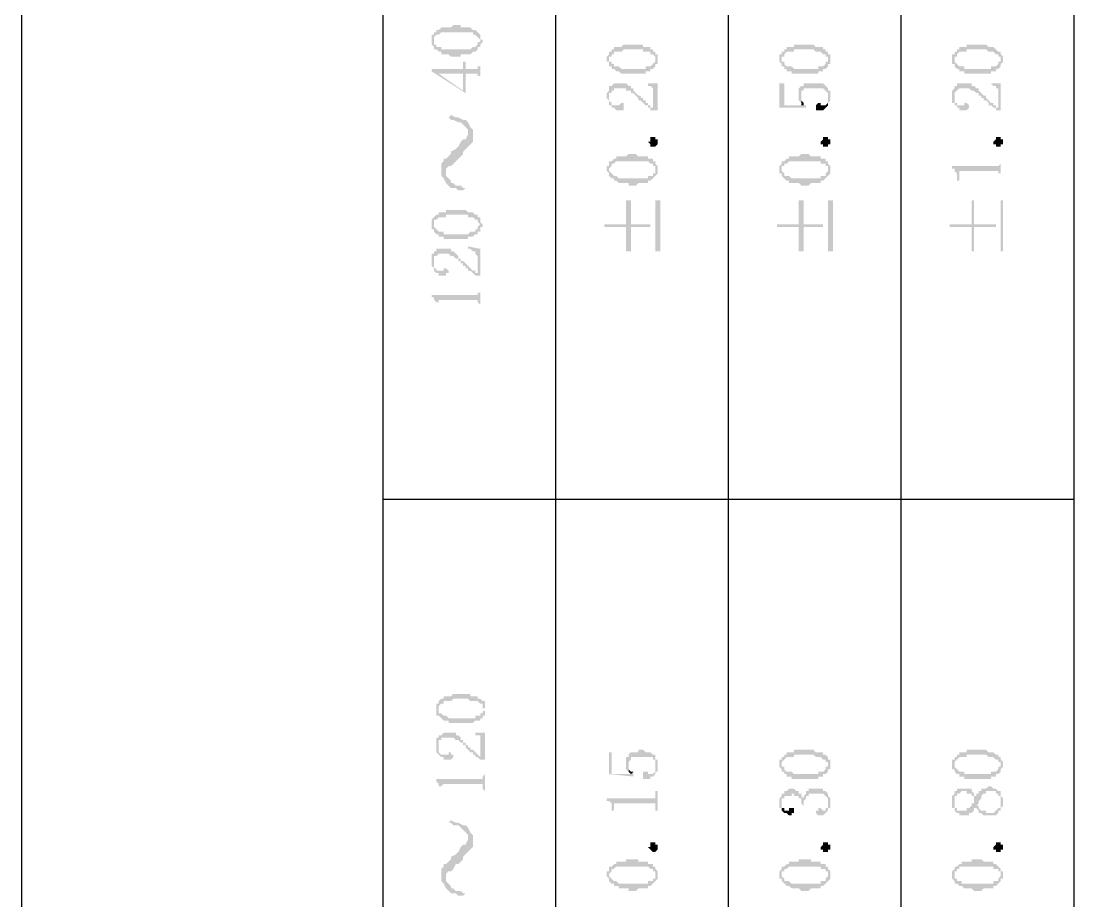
# Model space of a CAD drawing. Header units: millimetres. Extents: x 1186 to 2336, y 1181 to 1549.
# Drawn here: x 1915.52 to 1935.39, y 1336.55 to 1352.86 of the extents above; entities that cross this region are included whole.
import ezdxf

# ---------------------------------------------------------------- set-up
doc = ezdxf.new("R2010")
doc.units = ezdxf.units.MM

msp = doc.modelspace()

# ---------------------------------------------------------------- hatches: boundary and pattern name
at = {"transparency": 33554559}
for points in [[(1923.12779, 1352.52586), (1923.12779, 1352.48073), (1923.12779, 1352.4356), (1923.12779, 1352.4356), (1923.17292, 1352.39047), (1923.17292, 1352.52586), (1923.17292, 1352.571), (1923.17292, 1352.571), (1923.21805, 1352.61613), (1923.26318, 1352.61613), (1923.30831, 1352.66126), (1923.89503, 1352.66126), (1923.89503, 1352.61613), (1923.94016, 1352.61613), (1923.9853, 1352.571), (1923.9853, 1352.571), (1924.03043, 1352.52586), (1924.03043, 1352.61613), (1923.9853, 1352.66126), (1923.9853, 1352.66126), (1923.94016, 1352.70639), (1923.89503, 1352.70639), (1923.8499, 1352.75152), (1923.66937, 1352.75152), (1923.66937, 1352.79666), (1923.53397, 1352.79666), (1923.48884, 1352.75152), (1923.30831, 1352.75152), (1923.26318, 1352.70639), (1923.21805, 1352.70639), (1923.21805, 1352.66126), (1923.17292, 1352.66126), (1923.17292, 1352.61613), (1923.12779, 1352.61613), (1923.12779, 1352.571)], [(1923.17292, 1352.39047), (1923.17292, 1352.34533), (1923.21805, 1352.34533), (1923.26318, 1352.3002), (1923.30831, 1352.3002), (1923.30831, 1352.25507), (1923.44371, 1352.25507), (1923.48884, 1352.20994), (1923.66937, 1352.20994), (1923.66937, 1352.25507), (1923.8499, 1352.25507), (1923.89503, 1352.3002), (1923.94016, 1352.3002), (1923.9853, 1352.34533), (1923.9853, 1352.39047), (1924.03043, 1352.39047), (1924.03043, 1352.4356), (1924.03043, 1352.4356), (1924.07556, 1352.48073), (1924.07556, 1352.52586), (1924.03043, 1352.52586), (1924.03043, 1352.571), (1924.03043, 1352.61613), (1924.03043, 1352.48073), (1923.9853, 1352.48073), (1923.9853, 1352.4356), (1923.9853, 1352.4356), (1923.94016, 1352.39047), (1923.89503, 1352.39047), (1923.8499, 1352.34533), (1923.30831, 1352.34533), (1923.30831, 1352.39047), (1923.21805, 1352.39047), (1923.21805, 1352.4356), (1923.17292, 1352.4356), (1923.17292, 1352.48073), (1923.17292, 1352.52586)], [(1926.3773, 1352.16481), (1926.3773, 1352.11967), (1926.42243, 1352.11967), (1926.42243, 1352.07454), (1926.42243, 1352.02941), (1926.42243, 1352.16481), (1926.42243, 1352.20994), (1926.46757, 1352.20994), (1926.46757, 1352.25507), (1926.5127, 1352.25507), (1926.5127, 1352.3002), (1926.64809, 1352.3002), (1926.69323, 1352.34533), (1927.05428, 1352.34533), (1927.05428, 1352.3002), (1927.18968, 1352.3002), (1927.18968, 1352.25507), (1927.23481, 1352.25507), (1927.27995, 1352.20994), (1927.27995, 1352.16481), (1927.27995, 1352.3002), (1927.23481, 1352.3002), (1927.23481, 1352.34533), (1927.18968, 1352.34533), (1927.18968, 1352.39047), (1927.05428, 1352.39047), (1927.05428, 1352.4356), (1926.69323, 1352.4356), (1926.64809, 1352.39047), (1926.5127, 1352.39047), (1926.5127, 1352.34533), (1926.46757, 1352.34533), (1926.46757, 1352.3002), (1926.42243, 1352.3002), (1926.42243, 1352.25507), (1926.42243, 1352.25507), (1926.3773, 1352.20994)], [(1926.42243, 1352.02941), (1926.46757, 1352.02941), (1926.46757, 1351.98428), (1926.5127, 1351.98428), (1926.55783, 1351.93914), (1926.60296, 1351.93914), (1926.64809, 1351.89401), (1927.09942, 1351.89401), (1927.09942, 1351.93914), (1927.18968, 1351.93914), (1927.18968, 1351.98428), (1927.23481, 1351.98428), (1927.27995, 1352.02941), (1927.27995, 1352.07454), (1927.32508, 1352.07454), (1927.32508, 1352.11967), (1927.32508, 1352.16481), (1927.32508, 1352.20994), (1927.32508, 1352.25507), (1927.27995, 1352.25507), (1927.27995, 1352.3002), (1927.27995, 1352.11967), (1927.27995, 1352.11967), (1927.23481, 1352.07454), (1927.23481, 1352.07454), (1927.18968, 1352.02941), (1927.09942, 1352.02941), (1927.09942, 1351.98428), (1926.64809, 1351.98428), (1926.60296, 1352.02941), (1926.5127, 1352.02941), (1926.5127, 1352.07454), (1926.46757, 1352.07454), (1926.46757, 1352.11967), (1926.42243, 1352.11967), (1926.42243, 1352.16481)], [(1929.58169, 1352.16481), (1929.58169, 1352.11967), (1929.58169, 1352.11967), (1929.62682, 1352.07454), (1929.62682, 1352.02941), (1929.62682, 1352.16481), (1929.62682, 1352.20994), (1929.67195, 1352.20994), (1929.67195, 1352.25507), (1929.67195, 1352.25507), (1929.71708, 1352.3002), (1929.85248, 1352.3002), (1929.85248, 1352.34533), (1930.21354, 1352.34533), (1930.25867, 1352.3002), (1930.34893, 1352.3002), (1930.39406, 1352.25507), (1930.4392, 1352.25507), (1930.4392, 1352.20994), (1930.48433, 1352.20994), (1930.48433, 1352.16481), (1930.48433, 1352.3002), (1930.4392, 1352.3002), (1930.4392, 1352.34533), (1930.39406, 1352.34533), (1930.39406, 1352.39047), (1930.25867, 1352.39047), (1930.21354, 1352.4356), (1929.85248, 1352.4356), (1929.85248, 1352.39047), (1929.71708, 1352.39047), (1929.71708, 1352.34533), (1929.67195, 1352.34533), (1929.67195, 1352.3002), (1929.62682, 1352.3002), (1929.62682, 1352.25507), (1929.58169, 1352.25507)], [(1929.62682, 1352.02941), (1929.67195, 1352.02941), (1929.67195, 1351.98428), (1929.71708, 1351.98428), (1929.71708, 1351.93914), (1929.80735, 1351.93914), (1929.80735, 1351.89401), (1930.3038, 1351.89401), (1930.3038, 1351.93914), (1930.39406, 1351.93914), (1930.39406, 1351.98428), (1930.4392, 1351.98428), (1930.48433, 1352.02941), (1930.48433, 1352.07454), (1930.52946, 1352.07454), (1930.52946, 1352.11967), (1930.52946, 1352.16481), (1930.52946, 1352.20994), (1930.52946, 1352.25507), (1930.48433, 1352.25507), (1930.48433, 1352.3002), (1930.48433, 1352.11967), (1930.4392, 1352.11967), (1930.4392, 1352.07454), (1930.4392, 1352.07454), (1930.39406, 1352.02941), (1930.3038, 1352.02941), (1930.3038, 1351.98428), (1929.85248, 1351.98428), (1929.80735, 1352.02941), (1929.71708, 1352.02941), (1929.67195, 1352.07454), (1929.67195, 1352.11967), (1929.62682, 1352.11967), (1929.62682, 1352.16481)], [(1932.78607, 1352.16481), (1932.78607, 1352.11967), (1932.78607, 1352.07454), (1932.8312, 1352.07454), (1932.8312, 1352.02941), (1932.8312, 1352.16481), (1932.8312, 1352.20994), (1932.87633, 1352.20994), (1932.87633, 1352.25507), (1932.87633, 1352.25507), (1932.92147, 1352.3002), (1933.05686, 1352.3002), (1933.05686, 1352.34533), (1933.41792, 1352.34533), (1933.46305, 1352.3002), (1933.55332, 1352.3002), (1933.59845, 1352.25507), (1933.64358, 1352.25507), (1933.64358, 1352.20994), (1933.68871, 1352.20994), (1933.68871, 1352.16481), (1933.68871, 1352.3002), (1933.64358, 1352.3002), (1933.59845, 1352.34533), (1933.59845, 1352.34533), (1933.55332, 1352.39047), (1933.46305, 1352.39047), (1933.41792, 1352.4356), (1933.05686, 1352.4356), (1933.05686, 1352.39047), (1932.92147, 1352.39047), (1932.92147, 1352.34533), (1932.87633, 1352.34533), (1932.87633, 1352.3002), (1932.8312, 1352.3002), (1932.8312, 1352.25507), (1932.78607, 1352.25507)], [(1932.8312, 1352.02941), (1932.8312, 1352.02941), (1932.87633, 1351.98428), (1932.92147, 1351.98428), (1932.92147, 1351.93914), (1933.01173, 1351.93914), (1933.01173, 1351.89401), (1933.50818, 1351.89401), (1933.50818, 1351.93914), (1933.59845, 1351.93914), (1933.59845, 1351.98428), (1933.64358, 1351.98428), (1933.68871, 1352.02941), (1933.68871, 1352.07454), (1933.68871, 1352.07454), (1933.73385, 1352.11967), (1933.73385, 1352.16481), (1933.73385, 1352.20994), (1933.73385, 1352.20994), (1933.68871, 1352.25507), (1933.68871, 1352.3002), (1933.68871, 1352.11967), (1933.64358, 1352.11967), (1933.64358, 1352.07454), (1933.64358, 1352.07454), (1933.59845, 1352.02941), (1933.50818, 1352.02941), (1933.50818, 1351.98428), (1933.01173, 1351.98428), (1933.01173, 1352.02941), (1932.92147, 1352.02941), (1932.87633, 1352.07454), (1932.87633, 1352.07454), (1932.8312, 1352.11967), (1932.8312, 1352.16481)], [(1923.12779, 1351.98428), (1923.12779, 1351.93914), (1923.75964, 1351.53296), (1923.75964, 1351.89401), (1923.9853, 1351.89401), (1923.9853, 1351.84888), (1924.03043, 1351.84888), (1924.03043, 1351.75862), (1924.03043, 1352.11967), (1924.03043, 1352.02941), (1923.9853, 1352.02941), (1923.9853, 1351.98428), (1923.75964, 1351.98428), (1923.75964, 1352.11967), (1923.7145, 1352.11967), (1923.7145, 1351.57809), (1923.26318, 1351.89401), (1923.26318, 1351.89401)], [(1923.12779, 1351.98428), (1923.26318, 1351.89401), (1923.7145, 1351.89401), (1923.7145, 1351.57809), (1923.7145, 1351.98428)], [(1926.3773, 1351.48782), (1926.3773, 1351.44269), (1926.3773, 1351.44269), (1926.42243, 1351.39756), (1926.42243, 1351.35243), (1926.42243, 1351.48782), (1926.42243, 1351.53296), (1926.46757, 1351.53296), (1926.46757, 1351.57809), (1926.5127, 1351.57809), (1926.5127, 1351.62322), (1926.73836, 1351.62322), (1926.73836, 1351.57809), (1926.82862, 1351.57809), (1926.82862, 1351.53296), (1926.87376, 1351.53296), (1926.91889, 1351.48782), (1926.91889, 1351.48782), (1926.96402, 1351.44269), (1926.96402, 1351.39756), (1927.00915, 1351.39756), (1927.05428, 1351.35243), (1927.05428, 1351.35243), (1927.09942, 1351.30729), (1927.14455, 1351.30729), (1927.14455, 1351.26216), (1927.18968, 1351.26216), (1927.18968, 1351.21703), (1927.23481, 1351.21703), (1927.23481, 1351.26216), (1927.18968, 1351.26216), (1927.18968, 1351.30729), (1927.14455, 1351.30729), (1927.14455, 1351.35243), (1927.09942, 1351.35243), (1927.09942, 1351.39756), (1927.05428, 1351.39756), (1927.05428, 1351.44269), (1927.00915, 1351.44269), (1927.00915, 1351.48782), (1926.96402, 1351.48782), (1926.91889, 1351.53296), (1926.91889, 1351.53296), (1926.87376, 1351.57809), (1926.87376, 1351.62322), (1926.82862, 1351.62322), (1926.82862, 1351.66835), (1926.78349, 1351.66835), (1926.73836, 1351.71348), (1926.5127, 1351.71348), (1926.46757, 1351.66835), (1926.42243, 1351.66835), (1926.42243, 1351.62322), (1926.42243, 1351.57809), (1926.42243, 1351.57809), (1926.3773, 1351.53296)], [(1927.09942, 1351.71348), (1927.14455, 1351.71348), (1927.14455, 1351.66835), (1927.18968, 1351.66835), (1927.23481, 1351.62322), (1927.23481, 1351.21703), (1927.32508, 1351.21703), (1927.32508, 1351.71348)], [(1929.58169, 1351.71348), (1929.58169, 1351.26216), (1930.07814, 1351.26216), (1930.07814, 1351.30729), (1929.67195, 1351.30729), (1929.67195, 1351.71348)], [(1929.94274, 1351.48782), (1929.94274, 1351.44269), (1929.94274, 1351.39756), (1929.94274, 1351.39756), (1929.98788, 1351.35243), (1929.98788, 1351.48782), (1929.98788, 1351.53296), (1929.98788, 1351.57809), (1930.03301, 1351.57809), (1930.03301, 1351.62322), (1930.39406, 1351.62322), (1930.4392, 1351.57809), (1930.4392, 1351.57809), (1930.48433, 1351.53296), (1930.48433, 1351.35243), (1930.48433, 1351.35243), (1930.52946, 1351.39756), (1930.52946, 1351.44269), (1930.52946, 1351.53296), (1930.52946, 1351.57809), (1930.48433, 1351.57809), (1930.48433, 1351.62322), (1930.48433, 1351.62322), (1930.4392, 1351.66835), (1930.4392, 1351.66835), (1930.39406, 1351.71348), (1930.03301, 1351.71348), (1930.03301, 1351.66835), (1929.98788, 1351.66835), (1929.94274, 1351.62322), (1929.94274, 1351.57809), (1929.94274, 1351.53296)], [(1932.78607, 1351.48782), (1932.78607, 1351.44269), (1932.78607, 1351.35243), (1932.8312, 1351.35243), (1932.8312, 1351.48782), (1932.8312, 1351.53296), (1932.8312, 1351.53296), (1932.87633, 1351.57809), (1932.87633, 1351.57809), (1932.92147, 1351.62322), (1933.102, 1351.62322), (1933.14713, 1351.57809), (1933.19226, 1351.57809), (1933.23739, 1351.53296), (1933.28252, 1351.53296), (1933.28252, 1351.48782), (1933.32766, 1351.48782), (1933.32766, 1351.44269), (1933.37279, 1351.44269), (1933.37279, 1351.39756), (1933.41792, 1351.39756), (1933.46305, 1351.35243), (1933.46305, 1351.30729), (1933.50818, 1351.30729), (1933.55332, 1351.26216), (1933.59845, 1351.26216), (1933.59845, 1351.21703), (1933.64358, 1351.21703), (1933.64358, 1351.26216), (1933.59845, 1351.26216), (1933.59845, 1351.30729), (1933.55332, 1351.30729), (1933.55332, 1351.35243), (1933.50818, 1351.35243), (1933.46305, 1351.39756), (1933.46305, 1351.39756), (1933.41792, 1351.44269), (1933.41792, 1351.48782), (1933.37279, 1351.48782), (1933.32766, 1351.53296), (1933.32766, 1351.53296), (1933.28252, 1351.57809), (1933.28252, 1351.62322), (1933.23739, 1351.62322), (1933.19226, 1351.66835), (1933.14713, 1351.66835), (1933.14713, 1351.71348), (1932.87633, 1351.71348), (1932.87633, 1351.66835), (1932.8312, 1351.66835), (1932.8312, 1351.62322), (1932.8312, 1351.62322), (1932.78607, 1351.57809)], [(1933.46305, 1351.71348), (1933.50818, 1351.71348), (1933.55332, 1351.66835), (1933.59845, 1351.66835), (1933.59845, 1351.62322), (1933.64358, 1351.62322), (1933.64358, 1351.21703), (1933.68871, 1351.21703), (1933.68871, 1351.71348)], [(1929.98788, 1351.35243), (1929.98788, 1351.30729), (1930.03301, 1351.30729), (1930.03301, 1351.35243), (1930.03301, 1351.35243), (1929.98788, 1351.39756), (1929.98788, 1351.44269), (1929.98788, 1351.48782)], [(1926.42243, 1351.35243), (1926.42243, 1351.30729), (1926.46757, 1351.30729), (1926.46757, 1351.26216), (1926.5127, 1351.26216), (1926.55783, 1351.21703), (1926.69323, 1351.21703), (1926.69323, 1351.30729), (1926.69323, 1351.35243), (1926.64809, 1351.35243), (1926.60296, 1351.30729), (1926.46757, 1351.30729), (1926.46757, 1351.35243), (1926.46757, 1351.35243), (1926.42243, 1351.39756), (1926.42243, 1351.44269), (1926.42243, 1351.44269)], [(1930.25867, 1351.26216), (1930.25867, 1351.21703), (1930.39406, 1351.21703), (1930.4392, 1351.26216), (1930.4392, 1351.26216), (1930.48433, 1351.30729), (1930.48433, 1351.44269), (1930.48433, 1351.39756), (1930.48433, 1351.35243), (1930.48433, 1351.35243), (1930.4392, 1351.30729), (1930.34893, 1351.30729), (1930.34893, 1351.35243), (1930.3038, 1351.35243), (1930.25867, 1351.30729), (1930.25867, 1351.30729)], [(1932.8312, 1351.35243), (1932.8312, 1351.30729), (1932.87633, 1351.30729), (1932.87633, 1351.26216), (1932.92147, 1351.26216), (1932.92147, 1351.21703), (1933.05686, 1351.21703), (1933.102, 1351.26216), (1933.102, 1351.30729), (1933.102, 1351.30729), (1933.05686, 1351.35243), (1933.01173, 1351.35243), (1933.01173, 1351.30729), (1932.87633, 1351.30729), (1932.87633, 1351.35243), (1932.8312, 1351.35243), (1932.8312, 1351.39756), (1932.8312, 1351.44269), (1932.8312, 1351.44269)], [(1923.44371, 1351.08163), (1923.48884, 1351.0365), (1923.53397, 1351.0365), (1923.62424, 1350.99137), (1923.66937, 1350.99137), (1923.7145, 1350.94624), (1923.7145, 1350.94624), (1923.75964, 1350.9011), (1923.80477, 1350.85597), (1923.80477, 1350.54005), (1923.80477, 1350.54005), (1923.8499, 1350.58518), (1923.89503, 1350.63031), (1923.89503, 1350.85597), (1923.8499, 1350.9011), (1923.80477, 1350.99137), (1923.80477, 1350.99137), (1923.75964, 1351.0365), (1923.7145, 1351.0365), (1923.62424, 1351.08163), (1923.57911, 1351.08163), (1923.48884, 1351.12677)], [(1923.30831, 1350.08873), (1923.30831, 1349.99846), (1923.35345, 1349.95333), (1923.39858, 1349.86306), (1923.39858, 1350.04359), (1923.39858, 1350.13386), (1923.44371, 1350.17899), (1923.48884, 1350.17899), (1923.53397, 1350.22412), (1923.57911, 1350.26925), (1923.62424, 1350.31439), (1923.66937, 1350.35952), (1923.7145, 1350.40465), (1923.7145, 1350.44978), (1923.75964, 1350.49492), (1923.80477, 1350.54005), (1923.80477, 1350.81084), (1923.80477, 1350.76571), (1923.75964, 1350.67544), (1923.7145, 1350.67544), (1923.66937, 1350.63031), (1923.62424, 1350.54005), (1923.62424, 1350.54005), (1923.57911, 1350.49492), (1923.48884, 1350.44978), (1923.48884, 1350.40465), (1923.44371, 1350.35952), (1923.39858, 1350.31439), (1923.35345, 1350.31439), (1923.35345, 1350.26925), (1923.30831, 1350.22412), (1923.30831, 1350.13386)], [(1927.32508, 1350.63031), (1927.32508, 1350.58518), (1927.32508, 1350.58518), (1927.27995, 1350.54005), (1927.18968, 1350.54005), (1927.18968, 1350.58518), (1927.18968, 1350.58518), (1927.14455, 1350.63031), (1927.18968, 1350.63031), (1927.18968, 1350.67544), (1927.18968, 1350.72058), (1927.27995, 1350.72058), (1927.27995, 1350.67544), (1927.32508, 1350.67544), (1927.32508, 1350.63031)], [(1930.52946, 1350.63031), (1930.52946, 1350.58518), (1930.48433, 1350.58518), (1930.48433, 1350.54005), (1930.39406, 1350.54005), (1930.39406, 1350.58518), (1930.34893, 1350.58518), (1930.34893, 1350.63031), (1930.34893, 1350.63031), (1930.39406, 1350.67544), (1930.39406, 1350.72058), (1930.48433, 1350.72058), (1930.48433, 1350.67544), (1930.52946, 1350.67544), (1930.52946, 1350.63031)], [(1933.73385, 1350.63031), (1933.73385, 1350.58518), (1933.68871, 1350.58518), (1933.68871, 1350.54005), (1933.59845, 1350.54005), (1933.59845, 1350.58518), (1933.55332, 1350.58518), (1933.55332, 1350.63031), (1933.55332, 1350.63031), (1933.59845, 1350.67544), (1933.59845, 1350.72058), (1933.68871, 1350.72058), (1933.68871, 1350.67544), (1933.73385, 1350.67544), (1933.73385, 1350.63031)], [(1926.3773, 1350.13386), (1926.3773, 1350.08873), (1926.3773, 1350.08873), (1926.42243, 1350.04359), (1926.42243, 1349.99846), (1926.42243, 1350.13386), (1926.42243, 1350.13386), (1926.46757, 1350.17899), (1926.46757, 1350.22412), (1926.5127, 1350.22412), (1926.55783, 1350.26925), (1927.14455, 1350.26925), (1927.18968, 1350.22412), (1927.23481, 1350.22412), (1927.23481, 1350.17899), (1927.27995, 1350.17899), (1927.27995, 1350.13386), (1927.27995, 1350.26925), (1927.23481, 1350.26925), (1927.23481, 1350.31439), (1927.14455, 1350.31439), (1927.14455, 1350.35952), (1926.96402, 1350.35952), (1926.91889, 1350.40465), (1926.78349, 1350.40465), (1926.73836, 1350.35952), (1926.55783, 1350.35952), (1926.55783, 1350.31439), (1926.5127, 1350.31439), (1926.46757, 1350.26925), (1926.42243, 1350.26925), (1926.42243, 1350.22412), (1926.42243, 1350.17899), (1926.3773, 1350.17899)], [(1929.58169, 1350.13386), (1929.58169, 1350.08873), (1929.58169, 1350.04359), (1929.62682, 1350.04359), (1929.62682, 1349.99846), (1929.62682, 1350.13386), (1929.62682, 1350.17899), (1929.67195, 1350.17899), (1929.67195, 1350.22412), (1929.71708, 1350.22412), (1929.76221, 1350.26925), (1930.34893, 1350.26925), (1930.34893, 1350.22412), (1930.4392, 1350.22412), (1930.4392, 1350.17899), (1930.48433, 1350.17899), (1930.48433, 1350.13386), (1930.48433, 1350.26925), (1930.4392, 1350.26925), (1930.4392, 1350.31439), (1930.34893, 1350.31439), (1930.34893, 1350.35952), (1930.1684, 1350.35952), (1930.12327, 1350.40465), (1929.98788, 1350.40465), (1929.94274, 1350.35952), (1929.76221, 1350.35952), (1929.76221, 1350.31439), (1929.71708, 1350.31439), (1929.67195, 1350.26925), (1929.62682, 1350.26925), (1929.62682, 1350.22412), (1929.62682, 1350.22412), (1929.58169, 1350.17899)], [(1932.78607, 1350.17899), (1932.78607, 1350.13386), (1932.8312, 1350.13386), (1932.8312, 1350.08873), (1932.8312, 1350.08873), (1932.87633, 1350.04359), (1932.87633, 1349.9082), (1932.92147, 1349.9082), (1932.92147, 1350.04359), (1932.92147, 1350.08873), (1933.64358, 1350.08873), (1933.64358, 1350.04359), (1933.68871, 1350.04359), (1933.68871, 1349.9082), (1933.68871, 1350.31439), (1933.68871, 1350.22412), (1933.68871, 1350.22412), (1933.64358, 1350.17899), (1933.59845, 1350.17899)], [(1926.42243, 1349.99846), (1926.46757, 1349.95333), (1926.5127, 1349.95333), (1926.5127, 1349.9082), (1926.55783, 1349.9082), (1926.60296, 1349.86306), (1926.78349, 1349.86306), (1926.78349, 1349.81793), (1926.91889, 1349.81793), (1926.96402, 1349.86306), (1927.14455, 1349.86306), (1927.14455, 1349.9082), (1927.18968, 1349.9082), (1927.23481, 1349.95333), (1927.23481, 1349.95333), (1927.27995, 1349.99846), (1927.27995, 1349.99846), (1927.32508, 1350.04359), (1927.32508, 1350.13386), (1927.32508, 1350.17899), (1927.32508, 1350.17899), (1927.27995, 1350.22412), (1927.27995, 1350.08873), (1927.27995, 1350.04359), (1927.23481, 1350.04359), (1927.23481, 1349.99846), (1927.14455, 1349.99846), (1927.14455, 1349.95333), (1926.60296, 1349.95333), (1926.55783, 1349.99846), (1926.5127, 1349.99846), (1926.46757, 1350.04359), (1926.46757, 1350.04359), (1926.42243, 1350.08873), (1926.42243, 1350.13386)], [(1929.62682, 1349.99846), (1929.67195, 1349.95333), (1929.67195, 1349.95333), (1929.71708, 1349.9082), (1929.76221, 1349.9082), (1929.76221, 1349.86306), (1929.94274, 1349.86306), (1929.98788, 1349.81793), (1930.12327, 1349.81793), (1930.1684, 1349.86306), (1930.34893, 1349.86306), (1930.34893, 1349.9082), (1930.39406, 1349.9082), (1930.4392, 1349.95333), (1930.4392, 1349.95333), (1930.48433, 1349.99846), (1930.48433, 1349.99846), (1930.52946, 1350.04359), (1930.52946, 1350.13386), (1930.52946, 1350.17899), (1930.52946, 1350.17899), (1930.48433, 1350.22412), (1930.48433, 1350.08873), (1930.48433, 1350.08873), (1930.4392, 1350.04359), (1930.4392, 1349.99846), (1930.34893, 1349.99846), (1930.34893, 1349.95333), (1929.80735, 1349.95333), (1929.76221, 1349.99846), (1929.67195, 1349.99846), (1929.67195, 1350.04359), (1929.67195, 1350.04359), (1929.62682, 1350.08873), (1929.62682, 1350.13386)], [(1923.39858, 1349.86306), (1923.39858, 1349.86306), (1923.44371, 1349.81793), (1923.48884, 1349.7728), (1923.57911, 1349.7728), (1923.62424, 1349.72767), (1923.7145, 1349.72767), (1923.75964, 1349.7728), (1923.7145, 1349.7728), (1923.66937, 1349.81793), (1923.57911, 1349.81793), (1923.53397, 1349.86306), (1923.48884, 1349.86306), (1923.48884, 1349.9082), (1923.44371, 1349.95333), (1923.39858, 1349.99846), (1923.39858, 1350.04359)], [(1926.33217, 1349.09582), (1926.33217, 1349.05069), (1926.73836, 1349.05069), (1926.73836, 1348.59936), (1926.82862, 1348.59936), (1926.82862, 1349.05069), (1927.18968, 1349.05069), (1927.18968, 1349.09582), (1926.82862, 1349.09582), (1926.82862, 1349.54714), (1926.73836, 1349.54714), (1926.73836, 1349.09582)], [(1927.37021, 1348.59936), (1927.37021, 1349.54714), (1927.27995, 1349.54714), (1927.27995, 1348.59936)], [(1929.53655, 1349.09582), (1929.53655, 1349.05069), (1929.94274, 1349.05069), (1929.94274, 1348.59936), (1930.03301, 1348.59936), (1930.03301, 1349.05069), (1930.39406, 1349.05069), (1930.39406, 1349.09582), (1930.03301, 1349.09582), (1930.03301, 1349.54714), (1929.94274, 1349.54714), (1929.94274, 1349.09582)], [(1930.57459, 1348.59936), (1930.57459, 1349.54714), (1930.48433, 1349.54714), (1930.48433, 1348.59936)], [(1932.74094, 1349.09582), (1932.74094, 1349.05069), (1933.14713, 1349.05069), (1933.14713, 1348.59936), (1933.19226, 1348.59936), (1933.19226, 1349.05069), (1933.59845, 1349.05069), (1933.59845, 1349.09582), (1933.19226, 1349.09582), (1933.19226, 1349.54714), (1933.14713, 1349.54714), (1933.14713, 1349.09582)], [(1933.73385, 1348.59936), (1933.73385, 1349.54714), (1933.68871, 1349.54714), (1933.68871, 1348.59936)], [(1923.12779, 1349.09582), (1923.12779, 1349.05069), (1923.12779, 1349.00555), (1923.17292, 1349.00555), (1923.17292, 1348.96042), (1923.17292, 1349.09582), (1923.17292, 1349.14095), (1923.17292, 1349.18608), (1923.21805, 1349.18608), (1923.26318, 1349.23121), (1923.39858, 1349.23121), (1923.39858, 1349.27635), (1923.80477, 1349.27635), (1923.80477, 1349.23121), (1923.89503, 1349.23121), (1923.94016, 1349.18608), (1923.9853, 1349.18608), (1923.9853, 1349.14095), (1923.9853, 1349.14095), (1924.03043, 1349.09582), (1924.03043, 1349.23121), (1923.9853, 1349.23121), (1923.9853, 1349.27635), (1923.94016, 1349.27635), (1923.89503, 1349.32148), (1923.80477, 1349.32148), (1923.75964, 1349.36661), (1923.39858, 1349.36661), (1923.39858, 1349.32148), (1923.26318, 1349.32148), (1923.26318, 1349.27635), (1923.21805, 1349.27635), (1923.17292, 1349.23121), (1923.17292, 1349.23121), (1923.12779, 1349.18608), (1923.12779, 1349.14095), (1923.12779, 1349.14095)], [(1923.17292, 1348.96042), (1923.17292, 1348.96042), (1923.21805, 1348.91529), (1923.26318, 1348.91529), (1923.26318, 1348.87016), (1923.35345, 1348.87016), (1923.35345, 1348.82503), (1923.80477, 1348.82503), (1923.80477, 1348.87016), (1923.89503, 1348.87016), (1923.94016, 1348.91529), (1923.9853, 1348.91529), (1923.9853, 1348.96042), (1924.03043, 1348.96042), (1924.03043, 1349.00555), (1924.03043, 1349.05069), (1924.07556, 1349.05069), (1924.07556, 1349.09582), (1924.07556, 1349.09582), (1924.03043, 1349.14095), (1924.03043, 1349.18608), (1924.03043, 1349.23121), (1924.03043, 1349.09582), (1924.03043, 1349.09582), (1923.9853, 1349.05069), (1923.9853, 1349.00555), (1923.94016, 1349.00555), (1923.94016, 1348.96042), (1923.8499, 1348.96042), (1923.80477, 1348.91529), (1923.35345, 1348.91529), (1923.35345, 1348.96042), (1923.26318, 1348.96042), (1923.21805, 1349.00555), (1923.21805, 1349.00555), (1923.17292, 1349.05069), (1923.17292, 1349.09582)], [(1923.80477, 1348.68963), (1923.80477, 1348.6445), (1923.8499, 1348.6445), (1923.89503, 1348.59936), (1923.94016, 1348.59936), (1923.94016, 1348.55423), (1923.94016, 1348.55423), (1923.9853, 1348.5091), (1923.9853, 1348.14804), (1924.03043, 1348.14804), (1924.03043, 1348.6445)], [(1923.12779, 1348.41884), (1923.12779, 1348.3737), (1923.12779, 1348.32857), (1923.12779, 1348.32857), (1923.17292, 1348.28344), (1923.17292, 1348.41884), (1923.17292, 1348.46397), (1923.17292, 1348.5091), (1923.21805, 1348.5091), (1923.26318, 1348.55423), (1923.44371, 1348.55423), (1923.48884, 1348.5091), (1923.53397, 1348.5091), (1923.57911, 1348.46397), (1923.62424, 1348.46397), (1923.62424, 1348.41884), (1923.66937, 1348.41884), (1923.66937, 1348.3737), (1923.7145, 1348.3737), (1923.7145, 1348.32857), (1923.75964, 1348.32857), (1923.75964, 1348.28344), (1923.80477, 1348.28344), (1923.80477, 1348.23831), (1923.8499, 1348.23831), (1923.89503, 1348.19317), (1923.89503, 1348.19317), (1923.94016, 1348.14804), (1923.9853, 1348.14804), (1923.9853, 1348.19317), (1923.94016, 1348.19317), (1923.94016, 1348.23831), (1923.89503, 1348.23831), (1923.8499, 1348.28344), (1923.8499, 1348.28344), (1923.80477, 1348.32857), (1923.80477, 1348.32857), (1923.75964, 1348.3737), (1923.75964, 1348.3737), (1923.7145, 1348.41884), (1923.66937, 1348.41884), (1923.66937, 1348.46397), (1923.62424, 1348.46397), (1923.62424, 1348.5091), (1923.57911, 1348.55423), (1923.57911, 1348.55423), (1923.53397, 1348.59936), (1923.48884, 1348.59936), (1923.48884, 1348.6445), (1923.21805, 1348.6445), (1923.21805, 1348.59936), (1923.17292, 1348.59936), (1923.17292, 1348.55423), (1923.12779, 1348.55423), (1923.12779, 1348.5091)], [(1923.17292, 1348.28344), (1923.17292, 1348.23831), (1923.17292, 1348.23831), (1923.21805, 1348.19317), (1923.26318, 1348.19317), (1923.26318, 1348.14804), (1923.39858, 1348.14804), (1923.39858, 1348.19317), (1923.44371, 1348.19317), (1923.44371, 1348.23831), (1923.44371, 1348.23831), (1923.39858, 1348.28344), (1923.35345, 1348.28344), (1923.35345, 1348.23831), (1923.21805, 1348.23831), (1923.21805, 1348.28344), (1923.17292, 1348.28344), (1923.17292, 1348.32857), (1923.17292, 1348.3737), (1923.17292, 1348.3737)], [(1923.12779, 1347.78699), (1923.12779, 1347.74185), (1923.17292, 1347.74185), (1923.17292, 1347.69672), (1923.17292, 1347.69672), (1923.21805, 1347.65159), (1923.21805, 1347.60646), (1923.21805, 1347.56132), (1923.21805, 1347.65159), (1923.26318, 1347.65159), (1923.26318, 1347.69672), (1923.9853, 1347.69672), (1923.9853, 1347.65159), (1923.9853, 1347.65159), (1924.03043, 1347.60646), (1924.03043, 1347.56132), (1924.03043, 1347.92238), (1924.03043, 1347.83212), (1923.9853, 1347.83212), (1923.9853, 1347.78699), (1923.94016, 1347.78699)], [(1923.21805, 1340.11452), (1923.21805, 1340.02425), (1923.21805, 1339.97912), (1923.26318, 1339.97912), (1923.26318, 1340.11452), (1923.26318, 1340.15965), (1923.26318, 1340.15965), (1923.30831, 1340.20478), (1923.35345, 1340.20478), (1923.35345, 1340.24991), (1923.48884, 1340.24991), (1923.53397, 1340.29504), (1923.80477, 1340.29504), (1923.8499, 1340.24991), (1923.9853, 1340.24991), (1924.03043, 1340.20478), (1924.07556, 1340.20478), (1924.07556, 1340.15965), (1924.07556, 1340.11452), (1924.12069, 1340.11452), (1924.12069, 1340.24991), (1924.07556, 1340.24991), (1924.03043, 1340.29504), (1923.9853, 1340.29504), (1923.9853, 1340.34018), (1923.8499, 1340.34018), (1923.8499, 1340.38531), (1923.53397, 1340.38531), (1923.48884, 1340.34018), (1923.35345, 1340.34018), (1923.35345, 1340.29504), (1923.30831, 1340.29504), (1923.26318, 1340.24991), (1923.26318, 1340.20478), (1923.21805, 1340.20478), (1923.21805, 1340.15965)], [(1923.26318, 1339.97912), (1923.26318, 1339.97912), (1923.30831, 1339.93399), (1923.30831, 1339.93399), (1923.35345, 1339.88885), (1923.44371, 1339.88885), (1923.44371, 1339.84372), (1923.89503, 1339.84372), (1923.94016, 1339.88885), (1924.03043, 1339.88885), (1924.03043, 1339.93399), (1924.07556, 1339.93399), (1924.07556, 1339.97912), (1924.12069, 1339.97912), (1924.12069, 1340.02425), (1924.12069, 1340.06938), (1924.12069, 1340.11452), (1924.12069, 1340.15965), (1924.12069, 1340.20478), (1924.12069, 1340.24991), (1924.12069, 1340.06938), (1924.07556, 1340.06938), (1924.07556, 1340.02425), (1924.03043, 1340.02425), (1924.03043, 1339.97912), (1923.94016, 1339.97912), (1923.94016, 1339.93399), (1923.44371, 1339.93399), (1923.39858, 1339.97912), (1923.35345, 1339.97912), (1923.30831, 1340.02425), (1923.26318, 1340.02425), (1923.26318, 1340.06938), (1923.26318, 1340.11452)], [(1923.21805, 1339.43753), (1923.21805, 1339.3924), (1923.21805, 1339.30214), (1923.21805, 1339.30214), (1923.26318, 1339.3924), (1923.26318, 1339.48267), (1923.26318, 1339.5278), (1923.30831, 1339.5278), (1923.30831, 1339.57293), (1923.53397, 1339.57293), (1923.57911, 1339.5278), (1923.62424, 1339.5278), (1923.66937, 1339.48267), (1923.7145, 1339.48267), (1923.7145, 1339.43753), (1923.75964, 1339.43753), (1923.75964, 1339.3924), (1923.75964, 1339.3924), (1923.80477, 1339.34727), (1923.80477, 1339.34727), (1923.8499, 1339.30214), (1923.89503, 1339.30214), (1923.89503, 1339.257), (1923.94016, 1339.257), (1923.94016, 1339.21187), (1923.9853, 1339.21187), (1924.03043, 1339.16674), (1924.07556, 1339.16674), (1924.03043, 1339.21187), (1924.03043, 1339.21187), (1923.9853, 1339.257), (1923.9853, 1339.257), (1923.94016, 1339.30214), (1923.94016, 1339.30214), (1923.89503, 1339.34727), (1923.8499, 1339.34727), (1923.8499, 1339.3924), (1923.80477, 1339.3924), (1923.80477, 1339.43753), (1923.75964, 1339.43753), (1923.75964, 1339.48267), (1923.7145, 1339.48267), (1923.7145, 1339.5278), (1923.66937, 1339.5278), (1923.66937, 1339.57293), (1923.66937, 1339.57293), (1923.62424, 1339.61806), (1923.57911, 1339.61806), (1923.57911, 1339.66319), (1923.35345, 1339.66319), (1923.30831, 1339.61806), (1923.26318, 1339.61806), (1923.26318, 1339.57293), (1923.21805, 1339.57293), (1923.21805, 1339.5278)], [(1923.89503, 1339.66319), (1923.94016, 1339.66319), (1923.94016, 1339.61806), (1924.03043, 1339.61806), (1924.03043, 1339.57293), (1924.03043, 1339.21187), (1924.07556, 1339.16674), (1924.12069, 1339.16674), (1924.12069, 1339.66319)], [(1923.21805, 1339.30214), (1923.26318, 1339.257), (1923.26318, 1339.257), (1923.30831, 1339.21187), (1923.35345, 1339.21187), (1923.35345, 1339.16674), (1923.48884, 1339.16674), (1923.53397, 1339.21187), (1923.53397, 1339.257), (1923.48884, 1339.257), (1923.48884, 1339.30214), (1923.44371, 1339.30214), (1923.44371, 1339.257), (1923.30831, 1339.257), (1923.26318, 1339.30214), (1923.26318, 1339.3924), (1923.26318, 1339.3924)], [(1926.73836, 1339.12161), (1926.73836, 1339.03134), (1926.73836, 1338.98621), (1926.73836, 1338.98621), (1926.78349, 1338.94108), (1926.78349, 1339.07648), (1926.78349, 1339.12161), (1926.78349, 1339.12161), (1926.82862, 1339.16674), (1926.82862, 1339.21187), (1927.23481, 1339.21187), (1927.23481, 1339.16674), (1927.27995, 1339.16674), (1927.27995, 1339.12161), (1927.27995, 1339.07648), (1927.27995, 1338.94108), (1927.32508, 1338.94108), (1927.32508, 1338.98621), (1927.32508, 1339.07648), (1927.32508, 1339.12161), (1927.32508, 1339.16674), (1927.27995, 1339.16674), (1927.27995, 1339.21187), (1927.27995, 1339.257), (1927.23481, 1339.257), (1927.18968, 1339.30214), (1927.09942, 1339.30214), (1927.05428, 1339.34727), (1926.96402, 1339.34727), (1926.96402, 1339.30214), (1926.82862, 1339.30214), (1926.78349, 1339.257), (1926.78349, 1339.21187), (1926.73836, 1339.21187), (1926.73836, 1339.16674)], [(1929.58169, 1339.07648), (1929.58169, 1339.03134), (1929.58169, 1339.03134), (1929.62682, 1338.98621), (1929.62682, 1338.94108), (1929.62682, 1339.07648), (1929.62682, 1339.12161), (1929.62682, 1339.12161), (1929.67195, 1339.16674), (1929.67195, 1339.16674), (1929.71708, 1339.21187), (1929.85248, 1339.21187), (1929.85248, 1339.257), (1930.21354, 1339.257), (1930.25867, 1339.21187), (1930.34893, 1339.21187), (1930.39406, 1339.16674), (1930.4392, 1339.16674), (1930.4392, 1339.12161), (1930.48433, 1339.12161), (1930.48433, 1339.07648), (1930.48433, 1339.21187), (1930.48433, 1339.21187), (1930.4392, 1339.257), (1930.39406, 1339.257), (1930.39406, 1339.30214), (1930.25867, 1339.30214), (1930.21354, 1339.34727), (1929.85248, 1339.34727), (1929.85248, 1339.30214), (1929.71708, 1339.30214), (1929.71708, 1339.257), (1929.67195, 1339.257), (1929.67195, 1339.21187), (1929.62682, 1339.21187), (1929.62682, 1339.16674), (1929.58169, 1339.16674)], [(1932.78607, 1339.07648), (1932.78607, 1339.03134), (1932.78607, 1338.98621), (1932.8312, 1338.98621), (1932.8312, 1338.94108), (1932.8312, 1339.07648), (1932.8312, 1339.12161), (1932.8312, 1339.12161), (1932.87633, 1339.16674), (1932.87633, 1339.16674), (1932.92147, 1339.21187), (1933.05686, 1339.21187), (1933.05686, 1339.257), (1933.41792, 1339.257), (1933.46305, 1339.21187), (1933.55332, 1339.21187), (1933.59845, 1339.16674), (1933.64358, 1339.16674), (1933.64358, 1339.12161), (1933.68871, 1339.12161), (1933.68871, 1339.07648), (1933.68871, 1339.21187), (1933.64358, 1339.21187), (1933.64358, 1339.257), (1933.59845, 1339.257), (1933.55332, 1339.30214), (1933.46305, 1339.30214), (1933.41792, 1339.34727), (1933.05686, 1339.34727), (1933.05686, 1339.30214), (1932.92147, 1339.30214), (1932.92147, 1339.257), (1932.87633, 1339.257), (1932.87633, 1339.21187), (1932.8312, 1339.21187), (1932.8312, 1339.16674), (1932.78607, 1339.16674)], [(1926.42243, 1339.30214), (1926.42243, 1338.89595), (1926.87376, 1338.85081), (1926.87376, 1338.89595), (1926.87376, 1338.94108), (1926.82862, 1338.89595), (1926.46757, 1338.89595), (1926.46757, 1339.30214)], [(1929.62682, 1338.94108), (1929.67195, 1338.94108), (1929.67195, 1338.89595), (1929.71708, 1338.89595), (1929.71708, 1338.85081), (1929.80735, 1338.85081), (1929.80735, 1338.80568), (1930.3038, 1338.80568), (1930.3038, 1338.85081), (1930.39406, 1338.85081), (1930.39406, 1338.89595), (1930.4392, 1338.89595), (1930.48433, 1338.94108), (1930.48433, 1338.98621), (1930.52946, 1338.98621), (1930.52946, 1339.03134), (1930.52946, 1339.07648), (1930.52946, 1339.12161), (1930.52946, 1339.16674), (1930.48433, 1339.16674), (1930.48433, 1339.21187), (1930.48433, 1339.07648), (1930.48433, 1339.03134), (1930.4392, 1339.03134), (1930.4392, 1338.98621), (1930.4392, 1338.98621), (1930.39406, 1338.94108), (1930.3038, 1338.94108), (1930.3038, 1338.89595), (1929.85248, 1338.89595), (1929.80735, 1338.94108), (1929.71708, 1338.94108), (1929.67195, 1338.98621), (1929.67195, 1339.03134), (1929.62682, 1339.03134), (1929.62682, 1339.07648)], [(1932.8312, 1338.94108), (1932.8312, 1338.94108), (1932.87633, 1338.89595), (1932.92147, 1338.89595), (1932.92147, 1338.85081), (1933.01173, 1338.85081), (1933.01173, 1338.80568), (1933.50818, 1338.80568), (1933.50818, 1338.85081), (1933.59845, 1338.85081), (1933.59845, 1338.89595), (1933.64358, 1338.89595), (1933.68871, 1338.94108), (1933.68871, 1338.98621), (1933.68871, 1338.98621), (1933.73385, 1339.03134), (1933.73385, 1339.07648), (1933.73385, 1339.12161), (1933.73385, 1339.12161), (1933.68871, 1339.16674), (1933.68871, 1339.21187), (1933.68871, 1339.07648), (1933.68871, 1339.03134), (1933.64358, 1339.03134), (1933.64358, 1338.98621), (1933.64358, 1338.98621), (1933.59845, 1338.94108), (1933.50818, 1338.94108), (1933.50818, 1338.89595), (1933.01173, 1338.89595), (1933.01173, 1338.94108), (1932.92147, 1338.94108), (1932.87633, 1338.98621), (1932.87633, 1338.98621), (1932.8312, 1339.03134), (1932.8312, 1339.07648)], [(1926.78349, 1338.94108), (1926.78349, 1338.94108), (1926.82862, 1338.89595), (1926.82862, 1338.89595), (1926.87376, 1338.94108), (1926.82862, 1338.94108), (1926.78349, 1338.98621), (1926.78349, 1339.03134), (1926.78349, 1339.07648)], [(1927.05428, 1338.89595), (1927.05428, 1338.80568), (1927.18968, 1338.80568), (1927.18968, 1338.85081), (1927.23481, 1338.85081), (1927.27995, 1338.89595), (1927.27995, 1339.07648), (1927.27995, 1338.98621), (1927.27995, 1338.94108), (1927.27995, 1338.94108), (1927.23481, 1338.89595), (1927.14455, 1338.89595), (1927.14455, 1338.94108), (1927.05428, 1338.94108)], [(1923.21805, 1338.80568), (1923.21805, 1338.76055), (1923.21805, 1338.76055), (1923.26318, 1338.71542), (1923.26318, 1338.67029), (1923.30831, 1338.67029), (1923.30831, 1338.53489), (1923.30831, 1338.67029), (1923.30831, 1338.67029), (1923.35345, 1338.71542), (1924.07556, 1338.71542), (1924.07556, 1338.67029), (1924.07556, 1338.62515), (1924.12069, 1338.58002), (1924.12069, 1338.53489), (1924.12069, 1338.94108), (1924.12069, 1338.89595), (1924.07556, 1338.85081), (1924.07556, 1338.80568), (1924.03043, 1338.80568)], [(1926.3773, 1338.44463), (1926.3773, 1338.39949), (1926.42243, 1338.39949), (1926.46757, 1338.35436), (1926.46757, 1338.2641), (1926.46757, 1338.21896), (1926.5127, 1338.21896), (1926.5127, 1338.30923), (1926.5127, 1338.35436), (1927.27995, 1338.35436), (1927.27995, 1338.30923), (1927.27995, 1338.2641), (1927.27995, 1338.21896), (1927.32508, 1338.21896), (1927.32508, 1338.58002), (1927.27995, 1338.58002), (1927.27995, 1338.48976), (1927.27995, 1338.44463), (1927.18968, 1338.44463)], [(1929.58169, 1338.35436), (1929.58169, 1338.2641), (1929.62682, 1338.2641), (1929.62682, 1338.35436), (1929.62682, 1338.39949), (1929.62682, 1338.44463), (1929.67195, 1338.44463), (1929.67195, 1338.48976), (1929.80735, 1338.48976), (1929.80735, 1338.53489), (1929.85248, 1338.53489), (1929.85248, 1338.48976), (1929.94274, 1338.48976), (1929.94274, 1338.44463), (1929.98788, 1338.44463), (1929.98788, 1338.39949), (1929.98788, 1338.35436), (1929.98788, 1338.35436), (1930.03301, 1338.30923), (1930.03301, 1338.35436), (1930.03301, 1338.39949), (1930.07814, 1338.44463), (1930.07814, 1338.48976), (1930.12327, 1338.48976), (1930.12327, 1338.53489), (1930.39406, 1338.53489), (1930.4392, 1338.48976), (1930.4392, 1338.48976), (1930.48433, 1338.44463), (1930.48433, 1338.39949), (1930.48433, 1338.35436), (1930.48433, 1338.53489), (1930.48433, 1338.53489), (1930.4392, 1338.58002), (1930.39406, 1338.58002), (1930.39406, 1338.62515), (1930.12327, 1338.62515), (1930.12327, 1338.58002), (1930.07814, 1338.58002), (1930.07814, 1338.53489), (1930.07814, 1338.53489), (1930.03301, 1338.48976), (1930.03301, 1338.44463), (1930.03301, 1338.44463), (1929.98788, 1338.48976), (1929.98788, 1338.53489), (1929.94274, 1338.53489), (1929.94274, 1338.58002), (1929.89761, 1338.58002), (1929.85248, 1338.62515), (1929.76221, 1338.62515), (1929.71708, 1338.58002), (1929.67195, 1338.58002), (1929.67195, 1338.53489), (1929.62682, 1338.53489), (1929.62682, 1338.48976), (1929.62682, 1338.48976), (1929.58169, 1338.44463), (1929.58169, 1338.39949)], [(1932.78607, 1338.39949), (1932.78607, 1338.35436), (1932.78607, 1338.2641), (1932.8312, 1338.2641), (1932.8312, 1338.21896), (1932.8312, 1338.21896), (1932.87633, 1338.17383), (1932.92147, 1338.17383), (1932.92147, 1338.1287), (1933.102, 1338.1287), (1933.102, 1338.17383), (1933.14713, 1338.17383), (1933.19226, 1338.21896), (1933.19226, 1338.2641), (1933.23739, 1338.2641), (1933.23739, 1338.30923), (1933.23739, 1338.30923), (1933.28252, 1338.35436), (1933.28252, 1338.39949), (1933.28252, 1338.39949), (1933.32766, 1338.44463), (1933.32766, 1338.48976), (1933.32766, 1338.48976), (1933.37279, 1338.53489), (1933.41792, 1338.53489), (1933.41792, 1338.58002), (1933.59845, 1338.58002), (1933.59845, 1338.53489), (1933.64358, 1338.53489), (1933.64358, 1338.48976), (1933.68871, 1338.48976), (1933.68871, 1338.39949), (1933.68871, 1338.2641), (1933.68871, 1338.2641), (1933.73385, 1338.30923), (1933.73385, 1338.39949), (1933.73385, 1338.44463), (1933.73385, 1338.44463), (1933.68871, 1338.48976), (1933.68871, 1338.53489), (1933.68871, 1338.58002), (1933.64358, 1338.58002), (1933.59845, 1338.62515), (1933.55332, 1338.62515), (1933.50818, 1338.67029), (1933.46305, 1338.67029), (1933.41792, 1338.62515), (1933.32766, 1338.62515), (1933.32766, 1338.58002), (1933.28252, 1338.58002), (1933.28252, 1338.53489), (1933.23739, 1338.53489), (1933.23739, 1338.48976), (1933.19226, 1338.48976), (1933.19226, 1338.44463), (1933.19226, 1338.35436), (1933.14713, 1338.35436), (1933.14713, 1338.30923), (1933.14713, 1338.30923), (1933.102, 1338.2641), (1933.05686, 1338.2641), (1933.05686, 1338.21896), (1932.87633, 1338.21896), (1932.87633, 1338.2641), (1932.8312, 1338.2641), (1932.8312, 1338.30923), (1932.8312, 1338.53489), (1932.78607, 1338.48976)], [(1932.8312, 1338.53489), (1932.8312, 1338.39949), (1932.8312, 1338.44463), (1932.8312, 1338.48976), (1932.87633, 1338.48976), (1932.87633, 1338.53489), (1932.92147, 1338.53489), (1932.9666, 1338.58002), (1933.05686, 1338.58002), (1933.05686, 1338.53489), (1933.14713, 1338.53489), (1933.14713, 1338.48976), (1933.19226, 1338.48976), (1933.19226, 1338.44463), (1933.19226, 1338.53489), (1933.19226, 1338.53489), (1933.14713, 1338.58002), (1933.14713, 1338.62515), (1932.87633, 1338.62515), (1932.87633, 1338.58002), (1932.8312, 1338.58002)], [(1929.62682, 1338.2641), (1929.62682, 1338.21896), (1929.62682, 1338.21896), (1929.67195, 1338.17383), (1929.71708, 1338.17383), (1929.76221, 1338.1287), (1929.80735, 1338.1287), (1929.80735, 1338.17383), (1929.85248, 1338.17383), (1929.85248, 1338.21896), (1929.85248, 1338.2641), (1929.76221, 1338.2641), (1929.76221, 1338.21896), (1929.67195, 1338.21896), (1929.67195, 1338.2641), (1929.62682, 1338.2641), (1929.62682, 1338.30923), (1929.62682, 1338.35436)], [(1930.25867, 1338.17383), (1930.25867, 1338.17383), (1930.3038, 1338.1287), (1930.39406, 1338.1287), (1930.4392, 1338.17383), (1930.4392, 1338.17383), (1930.48433, 1338.21896), (1930.48433, 1338.2641), (1930.52946, 1338.2641), (1930.52946, 1338.35436), (1930.52946, 1338.39949), (1930.52946, 1338.44463), (1930.52946, 1338.44463), (1930.48433, 1338.48976), (1930.48433, 1338.35436), (1930.48433, 1338.30923), (1930.48433, 1338.2641), (1930.4392, 1338.2641), (1930.4392, 1338.21896), (1930.39406, 1338.21896), (1930.34893, 1338.2641), (1930.3038, 1338.2641), (1930.3038, 1338.21896), (1930.25867, 1338.21896)], [(1933.23739, 1338.2641), (1933.28252, 1338.21896), (1933.28252, 1338.17383), (1933.32766, 1338.17383), (1933.37279, 1338.1287), (1933.59845, 1338.1287), (1933.64358, 1338.17383), (1933.64358, 1338.21896), (1933.68871, 1338.21896), (1933.68871, 1338.39949), (1933.68871, 1338.30923), (1933.68871, 1338.2641), (1933.64358, 1338.2641), (1933.59845, 1338.21896), (1933.59845, 1338.21896), (1933.55332, 1338.17383), (1933.41792, 1338.17383), (1933.41792, 1338.21896), (1933.32766, 1338.21896), (1933.28252, 1338.2641), (1933.28252, 1338.30923), (1933.23739, 1338.30923)], [(1923.44371, 1337.9933), (1923.48884, 1337.9933), (1923.53397, 1337.94817), (1923.62424, 1337.94817), (1923.66937, 1337.90304), (1923.7145, 1337.85791), (1923.7145, 1337.85791), (1923.75964, 1337.81277), (1923.80477, 1337.76764), (1923.80477, 1337.45172), (1923.80477, 1337.45172), (1923.8499, 1337.49685), (1923.89503, 1337.54198), (1923.89503, 1337.76764), (1923.8499, 1337.81277), (1923.80477, 1337.90304), (1923.80477, 1337.90304), (1923.75964, 1337.94817), (1923.7145, 1337.94817), (1923.62424, 1337.9933), (1923.57911, 1337.9933), (1923.48884, 1338.03844)], [(1923.30831, 1337.0004), (1923.30831, 1336.91013), (1923.35345, 1336.865), (1923.39858, 1336.77473), (1923.39858, 1336.95526), (1923.39858, 1337.04553), (1923.44371, 1337.09066), (1923.48884, 1337.09066), (1923.53397, 1337.13579), (1923.57911, 1337.22606), (1923.62424, 1337.22606), (1923.66937, 1337.27119), (1923.7145, 1337.31632), (1923.7145, 1337.36145), (1923.75964, 1337.40659), (1923.80477, 1337.45172), (1923.80477, 1337.72251), (1923.80477, 1337.67738), (1923.75964, 1337.58711), (1923.7145, 1337.58711), (1923.66937, 1337.54198), (1923.62424, 1337.45172), (1923.62424, 1337.45172), (1923.57911, 1337.40659), (1923.48884, 1337.36145), (1923.48884, 1337.31632), (1923.44371, 1337.27119), (1923.39858, 1337.22606), (1923.35345, 1337.22606), (1923.35345, 1337.18092), (1923.30831, 1337.13579), (1923.30831, 1337.04553)], [(1927.32508, 1337.54198), (1927.32508, 1337.49685), (1927.32508, 1337.49685), (1927.27995, 1337.45172), (1927.23481, 1337.45172), (1927.18968, 1337.49685), (1927.18968, 1337.49685), (1927.14455, 1337.54198), (1927.18968, 1337.54198), (1927.18968, 1337.58711), (1927.18968, 1337.63225), (1927.27995, 1337.63225), (1927.27995, 1337.58711), (1927.32508, 1337.58711), (1927.32508, 1337.54198)], [(1930.52946, 1337.54198), (1930.52946, 1337.49685), (1930.48433, 1337.49685), (1930.48433, 1337.45172), (1930.39406, 1337.45172), (1930.39406, 1337.49685), (1930.34893, 1337.49685), (1930.34893, 1337.54198), (1930.34893, 1337.54198), (1930.39406, 1337.58711), (1930.39406, 1337.63225), (1930.48433, 1337.63225), (1930.48433, 1337.58711), (1930.52946, 1337.58711), (1930.52946, 1337.54198)], [(1933.73385, 1337.54198), (1933.73385, 1337.49685), (1933.68871, 1337.49685), (1933.68871, 1337.45172), (1933.59845, 1337.45172), (1933.59845, 1337.49685), (1933.55332, 1337.49685), (1933.55332, 1337.54198), (1933.55332, 1337.54198), (1933.59845, 1337.58711), (1933.59845, 1337.63225), (1933.68871, 1337.63225), (1933.68871, 1337.58711), (1933.73385, 1337.58711), (1933.73385, 1337.54198)], [(1926.3773, 1337.04553), (1926.3773, 1337.0004), (1926.3773, 1337.0004), (1926.42243, 1336.95526), (1926.42243, 1336.91013), (1926.42243, 1337.04553), (1926.42243, 1337.04553), (1926.46757, 1337.09066), (1926.46757, 1337.13579), (1926.5127, 1337.13579), (1926.55783, 1337.18092), (1927.14455, 1337.18092), (1927.18968, 1337.13579), (1927.23481, 1337.13579), (1927.23481, 1337.09066), (1927.27995, 1337.09066), (1927.27995, 1337.04553), (1927.27995, 1337.18092), (1927.23481, 1337.18092), (1927.23481, 1337.22606), (1927.14455, 1337.22606), (1927.14455, 1337.27119), (1926.96402, 1337.27119), (1926.96402, 1337.31632), (1926.73836, 1337.31632), (1926.73836, 1337.27119), (1926.55783, 1337.27119), (1926.55783, 1337.22606), (1926.5127, 1337.22606), (1926.46757, 1337.18092), (1926.42243, 1337.18092), (1926.42243, 1337.13579), (1926.42243, 1337.09066), (1926.3773, 1337.09066)], [(1929.58169, 1337.04553), (1929.58169, 1337.0004), (1929.58169, 1336.95526), (1929.62682, 1336.95526), (1929.62682, 1336.91013), (1929.62682, 1337.04553), (1929.62682, 1337.09066), (1929.67195, 1337.09066), (1929.67195, 1337.13579), (1929.71708, 1337.13579), (1929.76221, 1337.18092), (1930.34893, 1337.18092), (1930.34893, 1337.13579), (1930.4392, 1337.13579), (1930.4392, 1337.09066), (1930.48433, 1337.09066), (1930.48433, 1337.04553), (1930.48433, 1337.18092), (1930.4392, 1337.18092), (1930.4392, 1337.22606), (1930.34893, 1337.22606), (1930.34893, 1337.27119), (1930.1684, 1337.27119), (1930.1684, 1337.31632), (1929.94274, 1337.31632), (1929.94274, 1337.27119), (1929.76221, 1337.27119), (1929.76221, 1337.22606), (1929.71708, 1337.22606), (1929.67195, 1337.18092), (1929.62682, 1337.18092), (1929.62682, 1337.13579), (1929.62682, 1337.13579), (1929.58169, 1337.09066)], [(1932.78607, 1337.04553), (1932.78607, 1337.0004), (1932.78607, 1336.95526), (1932.78607, 1336.95526), (1932.8312, 1336.91013), (1932.8312, 1337.04553), (1932.8312, 1337.09066), (1932.87633, 1337.09066), (1932.87633, 1337.13579), (1932.92147, 1337.13579), (1932.92147, 1337.18092), (1933.55332, 1337.18092), (1933.55332, 1337.13579), (1933.64358, 1337.13579), (1933.64358, 1337.09066), (1933.68871, 1337.09066), (1933.68871, 1337.04553), (1933.68871, 1337.13579), (1933.64358, 1337.18092), (1933.64358, 1337.18092), (1933.59845, 1337.22606), (1933.55332, 1337.22606), (1933.55332, 1337.27119), (1933.37279, 1337.27119), (1933.32766, 1337.31632), (1933.14713, 1337.31632), (1933.14713, 1337.27119), (1932.9666, 1337.27119), (1932.9666, 1337.22606), (1932.92147, 1337.22606), (1932.87633, 1337.18092), (1932.8312, 1337.18092), (1932.8312, 1337.13579), (1932.8312, 1337.13579), (1932.78607, 1337.09066)], [(1923.39858, 1336.77473), (1923.39858, 1336.77473), (1923.44371, 1336.7296), (1923.48884, 1336.68447), (1923.57911, 1336.68447), (1923.62424, 1336.63934), (1923.7145, 1336.63934), (1923.75964, 1336.68447), (1923.7145, 1336.68447), (1923.66937, 1336.7296), (1923.57911, 1336.7296), (1923.53397, 1336.77473), (1923.48884, 1336.77473), (1923.48884, 1336.81987), (1923.44371, 1336.865), (1923.39858, 1336.91013), (1923.39858, 1336.95526)], [(1926.42243, 1336.91013), (1926.46757, 1336.865), (1926.5127, 1336.865), (1926.5127, 1336.81987), (1926.60296, 1336.81987), (1926.60296, 1336.77473), (1926.78349, 1336.77473), (1926.78349, 1336.7296), (1926.91889, 1336.7296), (1926.96402, 1336.77473), (1927.14455, 1336.77473), (1927.14455, 1336.81987), (1927.18968, 1336.81987), (1927.23481, 1336.865), (1927.23481, 1336.865), (1927.27995, 1336.91013), (1927.27995, 1336.91013), (1927.32508, 1336.95526), (1927.32508, 1337.04553), (1927.32508, 1337.09066), (1927.32508, 1337.09066), (1927.27995, 1337.13579), (1927.27995, 1337.0004), (1927.27995, 1336.95526), (1927.23481, 1336.95526), (1927.23481, 1336.91013), (1927.14455, 1336.91013), (1927.14455, 1336.865), (1926.60296, 1336.865), (1926.55783, 1336.91013), (1926.5127, 1336.91013), (1926.46757, 1336.95526), (1926.46757, 1336.95526), (1926.42243, 1337.0004), (1926.42243, 1337.04553)], [(1929.62682, 1336.91013), (1929.67195, 1336.865), (1929.67195, 1336.865), (1929.71708, 1336.81987), (1929.76221, 1336.81987), (1929.80735, 1336.77473), (1929.94274, 1336.77473), (1929.98788, 1336.7296), (1930.12327, 1336.7296), (1930.1684, 1336.77473), (1930.34893, 1336.77473), (1930.34893, 1336.81987), (1930.39406, 1336.81987), (1930.4392, 1336.865), (1930.4392, 1336.865), (1930.48433, 1336.91013), (1930.48433, 1336.91013), (1930.52946, 1336.95526), (1930.52946, 1337.04553), (1930.52946, 1337.09066), (1930.52946, 1337.09066), (1930.48433, 1337.13579), (1930.48433, 1337.0004), (1930.48433, 1337.0004), (1930.4392, 1336.95526), (1930.4392, 1336.91013), (1930.34893, 1336.91013), (1930.34893, 1336.865), (1929.80735, 1336.865), (1929.76221, 1336.91013), (1929.67195, 1336.91013), (1929.67195, 1336.95526), (1929.67195, 1336.95526), (1929.62682, 1337.0004), (1929.62682, 1337.04553)], [(1932.8312, 1336.91013), (1932.8312, 1336.865), (1932.87633, 1336.865), (1932.92147, 1336.81987), (1932.9666, 1336.81987), (1933.01173, 1336.77473), (1933.14713, 1336.77473), (1933.19226, 1336.7296), (1933.32766, 1336.7296), (1933.37279, 1336.77473), (1933.55332, 1336.77473), (1933.55332, 1336.81987), (1933.59845, 1336.81987), (1933.64358, 1336.865), (1933.64358, 1336.865), (1933.68871, 1336.91013), (1933.68871, 1336.95526), (1933.73385, 1336.95526), (1933.73385, 1337.04553), (1933.73385, 1337.09066), (1933.68871, 1337.09066), (1933.68871, 1337.13579), (1933.68871, 1337.0004), (1933.68871, 1337.0004), (1933.64358, 1336.95526), (1933.64358, 1336.91013), (1933.55332, 1336.91013), (1933.55332, 1336.865), (1932.9666, 1336.865), (1932.9666, 1336.91013), (1932.87633, 1336.91013), (1932.87633, 1336.95526), (1932.8312, 1336.95526), (1932.8312, 1337.0004), (1932.8312, 1337.04553)]]:
    msp.add_hatch(color=256, dxfattribs=at).paths.add_polyline_path(points)

# ---------------------------------------------------------------- linework, layer by layer
msp.add_line((1922.22506, 1542.83599), (1922.22506, 1256.09504))
msp.add_lwpolyline([(2335.5186, 1251.83599), (2335.5186, 1548.83599), (1915.5186, 1548.83599), (1915.5186, 1251.83599)], close=True)
for points in [[(1935.04268, 1542.83599), (1935.04268, 1256.09504)], [(1925.42953, 1370.44334), (1925.42953, 1277.42593)], [(1928.63391, 1370.44334), (1928.63391, 1277.42593)], [(1931.83829, 1370.44334), (1931.83829, 1277.42593)], [(1922.22514, 1343.99588), (1935.04268, 1343.99588)]]:
    msp.add_lwpolyline(points)

doc.saveas('drawing.dxf')
